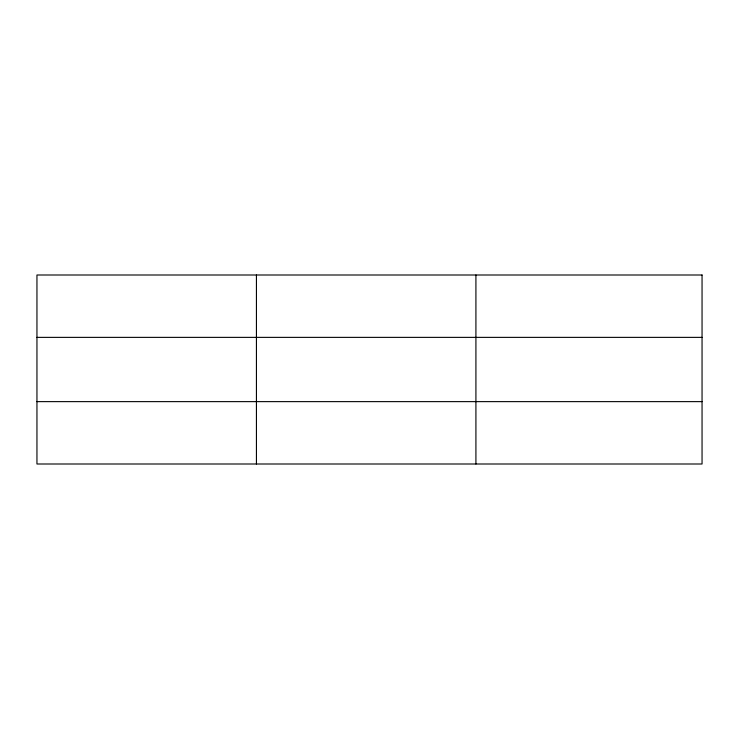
<?xml version="1.0" encoding="UTF-8"?>
<svg xmlns="http://www.w3.org/2000/svg" width="739" height="739" viewBox="0 0 739 739"><rect width="100%" height="100%" fill="white"/><g stroke="black" fill="none" stroke-linecap="round" stroke-linejoin="round"><path stroke-width="1.11" d="M256.433 464L256.433 275M475.916 464L475.916 275M36.95 337.372L702.05 337.372M36.95 401.628L702.05 401.628M702.05 275L702.05 464L36.95 464L36.95 275L702.05 275"/></g></svg>
